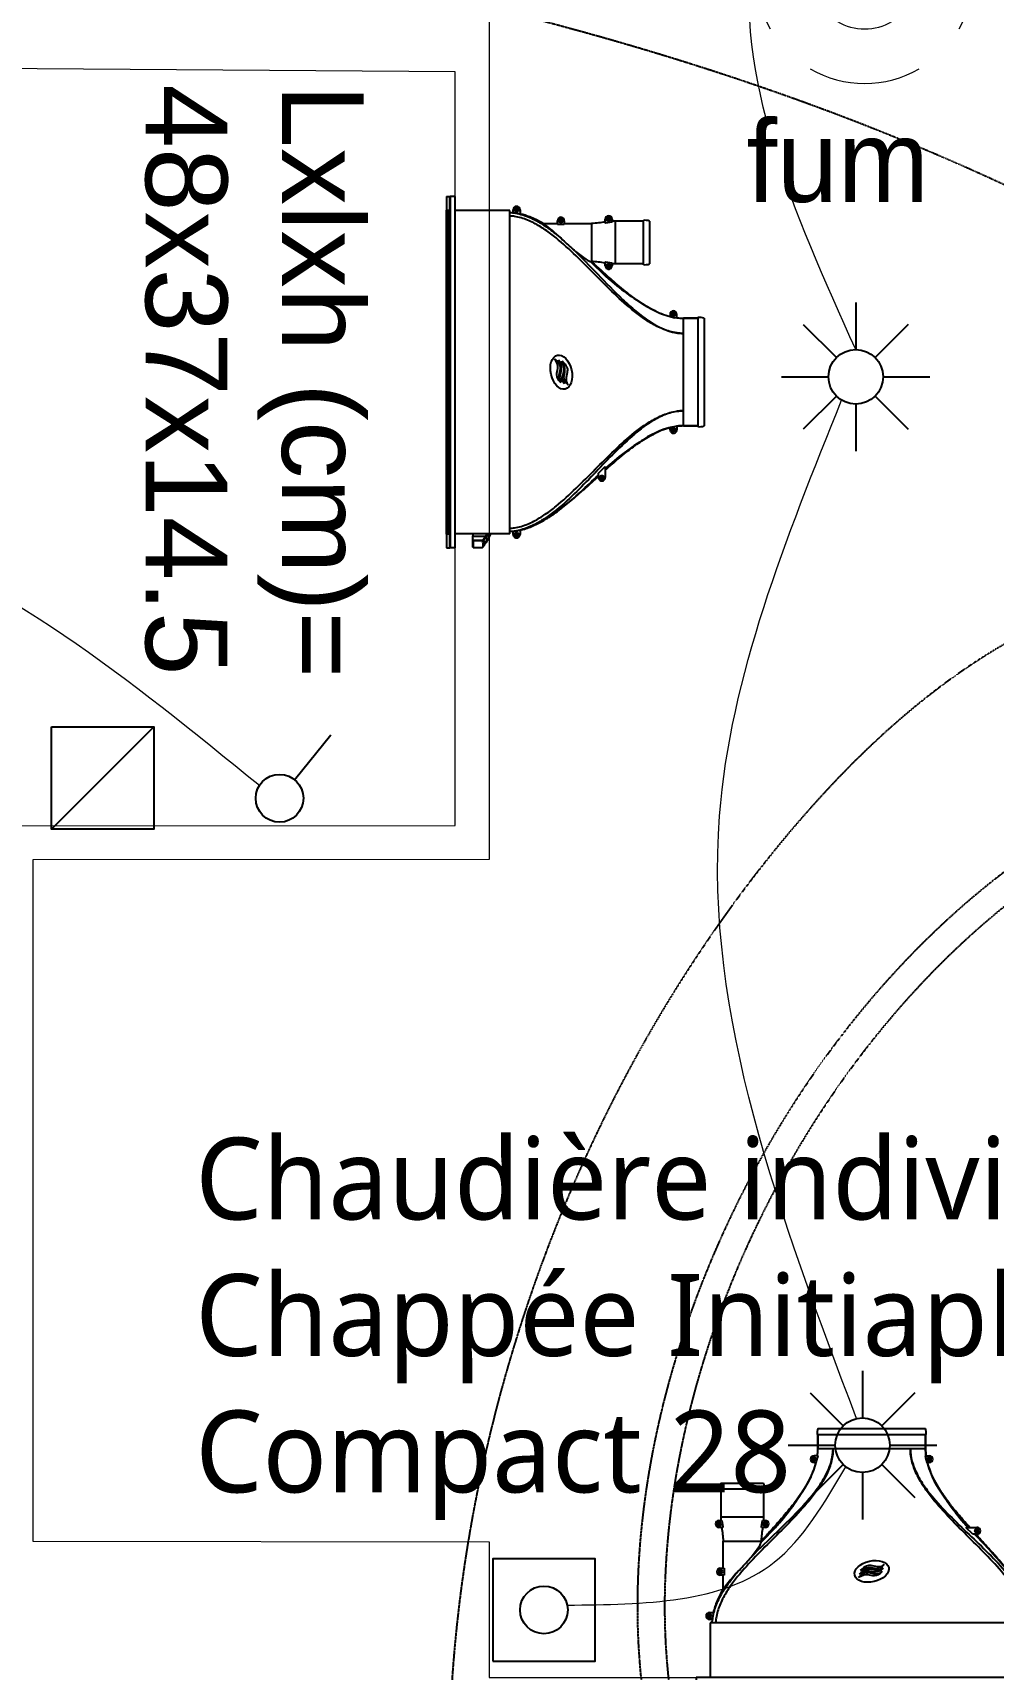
# Model space of a CAD drawing. Header units: millimetres. Extents: x 454430 to 532383, y -370512 to -310890.
# Drawn here: x 464586 to 465995, y -355325 to -352926 of the extents above; entities that cross this region are included whole.
import ezdxf
from ezdxf import colors
from ezdxf.entities.mleader import LeaderData, LeaderLine
from ezdxf.math import Vec2, Vec3

# ---------------------------------------------------------------- set-up
doc = ezdxf.new("R2010")
doc.units = ezdxf.units.MM
doc.set_wipeout_variables(frame=1)
doc.linetypes.add('prlm_ef', pattern=[0.165, 0.1, -0.065])
for name, color, linetype in [('_GAZELEC-EAU CHAUDE', 1, 'Continuous'), ('gaz-modifications', 30, 'Continuous'), ('prlm-CHAUFF', 30, 'Continuous'), ('prlm-EAU-EF', 161, 'Continuous'), ('prlm-ELEC-CFO', 201, 'Continuous'), ('prlm-ELEC-SSI', 230, 'Continuous')]:
    doc.layers.add(name, color=color, linetype=linetype)
doc.layers.add('prlm-xpoly', color=7, linetype='Continuous', plot=False)
doc.styles.add('prlm-chauff', font='trebucbi.ttf', dxfattribs={"height": 18})
doc.styles.add('prlm-elec-ssi', font='comic.ttf', dxfattribs={"height": 12})
doc.styles.add('prlm-xpoly', font='isocp.shx', dxfattribs={"height": 15})
doc.styles.get("Standard").update_dxf_attribs({"font": 'arial.ttf'})

# ---------------------------------------------------------------- blocks, each defined once
blk = doc.blocks.new('xi.BP')
at = {"layer": 'prlm-ELEC-CFO', "color": 0, "flags": 128}
blk.add_lwpolyline([(-7.5, -7.5), (7.5, -7.5), (7.5, 7.5), (-7.5, 7.5)], close=True, dxfattribs=at)
at = {"layer": 'prlm-ELEC-CFO', "color": 0}
blk.add_circle((0, 0), 3.5, dxfattribs=at)
blk = doc.blocks.new('xi.SPOT')
at = {"color": 0, "lineweight": 5}
blk.add_wipeout([(-4, 0), (-2.83, -2.83), (0, -4), (2.83, -2.83), (4, 0), (2.83, 2.83), (0, 4), (-2.83, 2.83)], dxfattribs=at).dxf.layer = 'prlm-ELEC-CFO'
at = {"layer": 'prlm-ELEC-CFO', "color": 0, "linetype": 'ByBlock', "lineweight": -2, "flags": 128}
for points in [[(0, 10.88), (0, 4)], [(-7.69, 7.69), (-2.83, 2.83)], [(7.69, 7.69), (2.83, 2.83)], [(-10.88, 0), (-4, 0)], [(4, 0), (10.88, 0)], [(-2.83, -2.83), (-7.69, -7.69)], [(0, -4), (0, -10.88)], [(2.83, -2.83), (7.69, -7.69)]]:
    blk.add_lwpolyline(points, dxfattribs=at)
at = {"layer": 'prlm-ELEC-CFO', "color": 0, "linetype": 'ByBlock', "lineweight": -2}
blk.add_circle((0, 0), 4, dxfattribs=at)
blk = doc.blocks.new('xi.SA')
at = {"layer": 'prlm-ELEC-CFO', "color": 0}
blk.add_lwpolyline([(0.2, -1.28), (5.5, 5.28)], dxfattribs=at)
blk.add_circle((-2, -4), 3.5, dxfattribs=at)
blk = doc.blocks.new('xi.fum')
at = {"color": 0}
blk.add_wipeout([(-10.61, -10.61), (-15, 0), (-10.61, 10.61), (0, 15), (10.61, 10.61), (15, 0), (10.61, -10.61), (0, -15)], dxfattribs=at).dxf.layer = 'prlm-ELEC-SSI'
at = {"layer": 'prlm-ELEC-SSI', "color": 0}
for points in [[(-2.12, 2.12), (2.12, -2.12)], [(2.12, 2.12), (-2.12, -2.12)]]:
    blk.add_lwpolyline(points, dxfattribs=at)
blk.add_circle((0, 0), 3, dxfattribs=at)
at = {"layer": 'prlm-ELEC-SSI', "color": 0, "lineweight": 13}
for radius, start, end in [(16, 60, 120), (16, 150, 210), (8, 60, 120), (16, 330, 30), (8, 150, 210), (8, 330, 30), (8, 240, 300), (16, 240, 300)]:
    blk.add_arc((0, 0), radius, start, end, dxfattribs=at)
blk = doc.blocks.new('xi.twintop')
at = {"layer": 'prlm-CHAUFF', "ltscale": 50}
for p, q in [((-7.9, 36.5), (7.9, 36.5)), ((-8, 35.6), (8, 35.6)), ((-7.9, 35.6), (-7.9, 33.5)), ((-7.9, 33.5), (-7.9, 35.6)), ((7.9, 35.6), (7.9, 33.5)), ((7.9, 33.5), (7.9, 35.6)), ((-8.61, 31.95), (-8.61, 32.05)), ((-8.61, 32.05), (-8.51, 32.05)), ((-8.51, 31.95), (-8.61, 31.95)), ((-8.51, 32.16), (-8.41, 32.16)), ((-8.51, 32.05), (-8.51, 32.16)), ((-8.51, 31.84), (-8.51, 31.95)), ((-8.41, 31.84), (-8.51, 31.84)), ((-7.9, 32.5), (-8.46, 32.5)), ((-8.46, 31.5), (-8.16, 31.5)), ((-8.41, 32.16), (-8.41, 32.05)), ((-8.41, 32.05), (-8.3, 32.05)), ((-8.3, 31.95), (-8.41, 31.95)), ((-8.41, 31.95), (-8.41, 31.84)), ((-8.3, 32.05), (-8.3, 31.95)), ((-8.16, 31.5), (-7.95, 32.18)), ((-7.9, 32.5), (-7.95, 32.18)), ((-5.67, 33.5), (-7.9, 33.5)), ((5.67, 33.5), (-5.67, 33.5)), ((7.9, 33.5), (5.67, 33.5)), ((7.95, 32.18), (7.9, 32.5)), ((7.9, 32.5), (8.46, 32.5)), ((8.16, 31.5), (7.95, 32.18)), ((8.46, 31.5), (8.16, 31.5)), ((8.3, 31.95), (8.3, 32.05)), ((8.3, 32.05), (8.41, 32.05)), ((8.41, 31.95), (8.3, 31.95)), ((8.41, 32.16), (8.51, 32.16)), ((8.41, 32.05), (8.41, 32.16)), ((8.41, 31.84), (8.41, 31.95)), ((8.51, 31.84), (8.41, 31.84)), ((8.51, 32.16), (8.51, 32.05)), ((8.51, 32.05), (8.61, 32.05)), ((8.61, 31.95), (8.51, 31.95)), ((8.51, 31.95), (8.51, 31.84)), ((8.61, 32.05), (8.61, 31.95)), ((9.12, 29.02), (9.09, 29.02)), ((-15.75, 27.6), (-22.25, 27.6)), ((-22.15, 28.5), (-15.85, 28.5)), ((-22.15, 27.6), (-22.15, 23.5)), ((-22.15, 27.6), (-22.15, 23.5)), ((-15.85, 27.6), (-15.85, 23.5)), ((-15.85, 27.6), (-15.85, 23.5)), ((-9.41, 28.48), (-9.41, 28.48)), ((9.41, 28.48), (9.38, 28.48)), ((-22.56, 22.55), (-22.45, 22.55)), ((-22.56, 22.45), (-22.56, 22.55)), ((-22.45, 22.45), (-22.56, 22.45)), ((-22.45, 22.66), (-22.35, 22.66)), ((-22.45, 22.55), (-22.45, 22.66)), ((-22.45, 22.34), (-22.45, 22.45)), ((-22.35, 22.34), (-22.45, 22.34)), ((-22.4, 23), (-21.97, 23)), ((-21.85, 22), (-22.4, 22)), ((-22.35, 22.66), (-22.35, 22.55)), ((-22.35, 22.55), (-22.24, 22.55)), ((-22.24, 22.45), (-22.35, 22.45)), ((-22.35, 22.45), (-22.35, 22.34)), ((-22.24, 22.55), (-22.24, 22.45)), ((-15.85, 23.5), (-22.15, 23.5)), ((-21.97, 23), (-21.85, 22.06)), ((-21.85, 22.06), (-21.85, 22)), ((-16.2, 19.84), (-14.13, 22)), ((-14.13, 22), (-16.2, 19.84)), ((-16.15, 22.06), (-16.03, 23)), ((-16.15, 22), (-16.15, 22.06)), ((-15.6, 22), (-16.15, 22)), ((-16.03, 23), (-15.6, 23)), ((-15.76, 22.45), (-15.76, 22.55)), ((-15.76, 22.55), (-15.65, 22.55)), ((-15.65, 22.45), (-15.76, 22.45)), ((-15.65, 22.66), (-15.55, 22.66)), ((-15.65, 22.55), (-15.65, 22.66)), ((-15.65, 22.34), (-15.65, 22.45)), ((-15.55, 22.34), (-15.65, 22.34)), ((-15.55, 22.66), (-15.55, 22.55)), ((-15.55, 22.55), (-15.44, 22.55)), ((-15.55, 22.45), (-15.55, 22.34)), ((-15.44, 22.45), (-15.55, 22.45)), ((-15.44, 22.55), (-15.44, 22.45)), ((14.83, 21), (13.83, 22)), ((13.83, 22), (15.44, 22)), ((15.39, 21.66), (15.49, 21.66)), ((15.39, 21.55), (15.39, 21.66)), ((15.49, 21.66), (15.49, 21.55)), ((-21.8, 20), (-16.2, 20)), ((-21.8, 16), (-21.8, 20)), ((-21.8, 16), (-21.8, 20)), ((-16.2, 19.84), (-16.2, 20)), ((-16.2, 19.84), (-16.2, 20)), ((15.44, 21), (14.83, 21)), ((15.28, 21.45), (15.28, 21.55)), ((15.28, 21.55), (15.39, 21.55)), ((15.39, 21.45), (15.28, 21.45)), ((15.39, 21.34), (15.39, 21.45)), ((15.49, 21.34), (15.39, 21.34)), ((15.49, 21.55), (15.6, 21.55)), ((15.49, 21.45), (15.49, 21.34)), ((15.6, 21.45), (15.49, 21.45)), ((15.6, 21.55), (15.6, 21.45)), ((-22.36, 15.45), (-22.36, 15.55)), ((-22.36, 15.55), (-22.25, 15.55)), ((-22.25, 15.45), (-22.36, 15.45)), ((-22.25, 15.66), (-22.15, 15.66)), ((-22.25, 15.55), (-22.25, 15.66)), ((-22.25, 15.34), (-22.25, 15.45)), ((-22.15, 15.34), (-22.25, 15.34)), ((-22.2, 16), (-21.65, 16)), ((-21.65, 15), (-22.2, 15)), ((-22.15, 15.66), (-22.15, 15.55)), ((-22.15, 15.55), (-22.04, 15.55)), ((-22.15, 15.45), (-22.15, 15.34)), ((-22.04, 15.45), (-22.15, 15.45)), ((-22.04, 15.55), (-22.04, 15.45)), ((-21.8, 12.88), (-21.8, 15)), ((-21.8, 12.88), (-21.8, 15)), ((-21.65, 16), (-21.65, 15)), ((-23.96, 8.95), (-23.96, 9.05)), ((-23.96, 9.05), (-23.85, 9.05)), ((-23.85, 8.95), (-23.96, 8.95)), ((-23.85, 9.16), (-23.75, 9.16)), ((-23.85, 9.05), (-23.85, 9.16)), ((-23.85, 8.84), (-23.85, 8.95)), ((-23.75, 8.84), (-23.85, 8.84)), ((-23.8, 9.5), (-23.19, 9.5)), ((-23.36, 8.5), (-23.8, 8.5)), ((-23.75, 9.16), (-23.75, 9.05)), ((-23.75, 9.05), (-23.64, 9.05)), ((-23.75, 8.95), (-23.75, 8.84)), ((-23.64, 8.95), (-23.75, 8.95)), ((23.7, 8), (-23.7, 8)), ((-23.7, 8), (-23.7, 0)), ((-23.64, 9.05), (-23.64, 8.95)), ((-23.36, 8.42), (-23.36, 8.5)), ((23.19, 9.5), (23.8, 9.5)), ((23.36, 8.42), (23.36, 8.5)), ((23.8, 8.5), (23.36, 8.5)), ((23.64, 8.95), (23.64, 9.05)), ((23.64, 9.05), (23.75, 9.05)), ((23.75, 8.95), (23.64, 8.95)), ((23.7, 8), (23.7, 0)), ((23.75, 9.16), (23.85, 9.16)), ((23.75, 9.05), (23.75, 9.16)), ((23.75, 8.84), (23.75, 8.95)), ((23.85, 8.84), (23.75, 8.84)), ((23.85, 9.16), (23.85, 9.05)), ((23.85, 9.05), (23.96, 9.05)), ((23.85, 8.95), (23.85, 8.84)), ((23.96, 8.95), (23.85, 8.95)), ((23.96, 9.05), (23.96, 8.95)), ((24.18, 4.47), (23.7, 4.81)), ((24.35, 4.85), (24.33, 4.89)), ((24.35, 4.36), (24.35, 4.85)), ((24.35, 4.85), (24.36, 4.85)), ((24.41, 4.79), (24.43, 4.83)), ((24.43, 4.83), (25.04, 4.47)), ((24.06, 4.42), (23.7, 4.66)), ((23.7, 2.6), (24.06, 2.6)), ((23.7, 2.57), (23.73, 2.6)), ((23.79, 2.6), (23.88, 2.51)), ((23.88, 2.51), (23.97, 2.6)), ((24.04, 2.6), (24.13, 2.51)), ((24.06, 2.6), (24.06, 4.42)), ((24.64, 4.04), (24.06, 4.42)), ((24.64, 2.6), (24.06, 2.6)), ((24.13, 2.51), (24.22, 2.6)), ((24.2, 4.46), (24.18, 4.47)), ((24.18, 2.56), (24.24, 2.51)), ((24.54, 4.24), (24.2, 4.46)), ((24.24, 2.51), (24.3, 2.58)), ((24.28, 2.6), (24.37, 2.51)), ((24.37, 2.51), (24.46, 2.6)), ((24.41, 4.79), (24.41, 4.32)), ((25.01, 4.43), (24.41, 4.79)), ((24.42, 2.57), (24.48, 2.51)), ((24.48, 2.51), (24.56, 2.58)), ((24.54, 2.6), (24.63, 2.51)), ((24.63, 2.51), (24.72, 2.6)), ((24.64, 4.04), (24.72, 4.01)), ((24.64, 2.6), (24.64, 4.04)), ((24.72, 2.65), (24.64, 2.6)), ((24.64, 2.6), (24.64, 2.6)), ((25.66, 2.6), (24.64, 2.6)), ((24.7, 2.58), (24.77, 2.51)), ((24.72, 4.01), (24.72, 2.65)), ((24.72, 2.65), (25.71, 2.65)), ((24.73, 2.6), (24.82, 2.51)), ((24.77, 2.51), (24.79, 2.53)), ((24.82, 2.51), (24.91, 2.6)), ((24.9, 2.59), (24.98, 2.51)), ((24.98, 2.51), (25.07, 2.6)), ((25.04, 4.47), (25.01, 4.43)), ((25.01, 4.25), (25.01, 4.43)), ((25.02, 4.42), (25.01, 4.43)), ((25.06, 4.46), (25.02, 4.42)), ((25.02, 4.42), (25.02, 4.25)), ((25.28, 4.25), (25.02, 4.42)), ((25.02, 2.54), (25.05, 2.51)), ((25.04, 4.47), (25.06, 4.46)), ((25.05, 2.51), (25.09, 2.55)), ((25.06, 4.46), (25.39, 4.24)), ((25.06, 2.58), (25.13, 2.51)), ((25.13, 2.51), (25.22, 2.6)), ((25.19, 2.57), (25.25, 2.51)), ((25.25, 2.51), (25.34, 2.6)), ((25.27, 2.53), (25.29, 2.51)), ((25.29, 2.51), (25.32, 2.54)), ((25.31, 2.56), (25.36, 2.51)), ((25.36, 2.51), (25.45, 2.6)), ((25.4, 2.55), (25.44, 2.51)), ((25.44, 2.51), (25.53, 2.6)), ((25.48, 2.54), (25.51, 2.51)), ((25.51, 2.51), (25.6, 2.6)), ((25.53, 2.53), (25.55, 2.51)), ((25.55, 2.51), (25.64, 2.6)), ((25.71, 2.65), (25.66, 2.6)), ((25.66, 2.6), (25.66, 2.6)), ((25.71, 2.65), (25.71, 4.01)), ((-25.75, 0), (-25.75, -0.73)), ((25.75, 0), (-25.75, 0)), ((25.75, 0), (25.75, -0.73)), ((-25.75, -0.81), (-25.75, -0.73)), ((-25.75, -0.73), (25.75, -0.73)), ((-25.75, -1.3), (-25.75, -0.81)), ((25.75, -0.81), (-25.75, -0.81)), ((-25.75, -1.3), (25.75, -1.3)), ((23.75, -0.99), (-23.75, -0.99)), ((-23.75, -1.06), (-23.75, -0.99)), ((-23.55, -0.99), (-23.75, -1.06)), ((-23.75, -1.06), (23.75, -1.06)), ((23.75, -1.11), (-23.75, -1.11)), ((-23.75, -1.16), (-23.75, -1.11)), ((-23.59, -1.11), (-23.75, -1.16)), ((-23.75, -1.16), (23.75, -1.16)), ((23.75, -1.2), (-23.75, -1.2)), ((-23.75, -1.23), (-23.75, -1.2)), ((-23.64, -1.2), (-23.75, -1.23)), ((-23.75, -1.23), (23.75, -1.23)), ((23.75, -1.26), (-23.75, -1.26)), ((-23.75, -1.28), (-23.75, -1.26)), ((-23.68, -1.26), (-23.75, -1.28)), ((-23.75, -1.28), (23.75, -1.28)), ((23.75, -1.29), (-23.75, -1.29)), ((-23.75, -1.3), (-23.75, -1.29)), ((-23.73, -1.29), (-23.75, -1.3)), ((-23.75, -1.3), (23.75, -1.3)), ((23.75, -1.06), (23.55, -0.99)), ((23.75, -1.16), (23.59, -1.11)), ((23.75, -1.23), (23.64, -1.2)), ((23.75, -1.28), (23.68, -1.26)), ((23.75, -1.3), (23.73, -1.29)), ((23.75, -0.99), (23.75, -1.06)), ((23.75, -1.11), (23.75, -1.16)), ((23.75, -1.2), (23.75, -1.23)), ((23.75, -1.26), (23.75, -1.28)), ((23.75, -1.29), (23.75, -1.3)), ((25.75, -0.73), (25.75, -0.81)), ((25.75, -1.3), (25.75, -0.81))]:
    blk.add_line(p, q, dxfattribs=at)
for centre, radius in [((-8.46, 32), 0.3), ((-8.46, 32), 0.25), ((8.46, 32), 0.3), ((8.46, 32), 0.25), ((-22.4, 22.5), 0.3), ((-22.4, 22.5), 0.25), ((-15.6, 22.5), 0.3), ((-15.6, 22.5), 0.25), ((15.44, 21.5), 0.3), ((15.44, 21.5), 0.25), ((-22.2, 15.5), 0.3), ((-22.2, 15.5), 0.25), ((-23.8, 9), 0.3), ((-23.8, 9), 0.25), ((23.8, 9), 0.3), ((23.8, 9), 0.25)]:
    blk.add_circle(centre, radius, dxfattribs=at)
for centre, radius, start, end in [((-6.01, 35.83), 2, 160.5755, 186.7441), ((-6.01, 35.83), 2, 160.5755, 186.7441), ((6.01, 35.83), 2, 353.2559, 19.4245), ((6.01, 35.83), 2, 353.2559, 19.4245), ((-19.51, 34.47), 11.74, 332.3321, 345.441), ((-19.16, 34.32), 11.35, 332.1374, 345.6929), ((-8.46, 32), 0.5, 90, 270), ((-15.67, 33.51), 7.77, 352.5456, 359.9423), ((-15.72, 33.51), 7.82, 352.5763, 359.9264), ((-15.07, 33.49), 7.17, 352.0923, 353.5448), ((-15.07, 33.49), 7.17, 353.9053, 0.1157), ((15.11, 33.49), 7.25, 179.9215, 187.8382), ((15.67, 33.51), 7.77, 180.0577, 187.4544), ((15.72, 33.51), 7.82, 180.0736, 187.4237), ((21.1, 34.98), 13.43, 192.9954, 216.0824), ((19.16, 34.32), 11.35, 194.4106, 207.8626), ((8.46, 32), 0.5, 270, 90), ((-26.92, 38.17), 20.01, 331.0483, 332.7983), ((-26.92, 38.17), 20.01, 331.0482, 332.7982), ((26.92, 38.17), 20.01, 207.2018, 208.9518), ((-20.26, 27.83), 2, 160.5755, 186.7441), ((-20.26, 27.83), 2, 160.5755, 186.7441), ((-17.74, 27.83), 2, 353.2559, 19.4245), ((-17.74, 27.83), 2, 353.2559, 19.4245), ((-43.13, 48.06), 39, 319.3887, 329.86), ((-43.13, 48.06), 39, 319.3887, 329.8601), ((43.13, 48.06), 39, 210.1399, 220.6113), ((43.13, 48.06), 39, 212.5506, 220.6113), ((-22.4, 22.5), 0.5, 90, 270), ((-15.6, 22.5), 0.5, 270, 90), ((-22.51, 30.1), 11.66, 315.9701, 320.4245), ((-22.76, 30.33), 11.99, 316.0326, 320.3619), ((22.51, 30.1), 11.66, 219.5755, 224.0299), ((22.76, 30.33), 11.99, 219.6381, 223.9674), ((15.44, 21.5), 0.5, 270, 90), ((-44.74, 40.05), 35.1, 315.7111, 319.5265), ((-22.2, 15.5), 0.5, 90, 270), ((-2.48, -0.77), 23.65, 136.4099, 144.7501), ((-11.41, 6.64), 12.12, 163.7263, 166.3852), ((-23.8, 9), 0.5, 90, 270), ((23.8, 9), 0.5, 270, 90), ((17.64, -7.23), 13.85, 61.9182, 64.0515), ((17.76, -6.88), 13.43, 62.115, 63.7632), ((18.29, -6.04), 12.5, 61.3177, 61.5903), ((24.75, 5.45), 0.703, 233.033, 242.9325), ((24.72, 5.11), 0.448, 214.6713, 225.4982), ((25.88, 4.92), 0.836, 234.1326, 239.2425), ((18.29, -6.04), 12.5, 53.7494, 55.0637)]:
    blk.add_arc(centre, radius, start, end, dxfattribs=at)
blk.add_ellipse((0, 15.55), major_axis=(2.49, 0.57), ratio=0.600775, dxfattribs=at)
for points, knots in [([(-5.67, 33.5), (-5.67, 33.33), (-5.68, 33.16), (-5.7, 32.82), (-5.72, 32.65), (-5.8, 32.15), (-5.87, 31.82), (-6.05, 31.16), (-6.16, 30.84), (-6.41, 30.21), (-6.55, 29.9), (-7, 29), (-7.34, 28.43), (-8.08, 27.34), (-8.47, 26.81), (-9.69, 25.27), (-10.57, 24.3), (-12.38, 22.39), (-13.32, 21.46), (-15.19, 19.6), (-16.12, 18.67), (-17.95, 16.77), (-18.84, 15.8), (-20.08, 14.27), (-20.47, 13.75), (-21.03, 12.94), (-21.21, 12.66), (-21.55, 12.09), (-21.72, 11.8), (-22.17, 10.91), (-22.43, 10.31), (-22.7, 9.36), (-22.77, 9.03), (-22.86, 8.47), (-22.88, 8.24), (-22.89, 8)], [0, 0, 0, 0, 0.015625, 0.015625, 0.03125, 0.03125, 0.0625, 0.0625, 0.09375, 0.09375, 0.125, 0.125, 0.1875, 0.1875, 0.25, 0.25, 0.375, 0.375, 0.5, 0.5, 0.625, 0.625, 0.75, 0.75, 0.8125, 0.8125, 0.84375, 0.84375, 0.875, 0.875, 0.9375, 0.9375, 0.96875, 0.96875, 0.9907189, 0.9907189, 0.9907189, 0.9907189]), ([(-18.04, 17.26), (-16.85, 18.51), (-15.59, 19.7), (-13.1, 22.1), (-11.85, 23.3), (-10.07, 25.17), (-9.49, 25.81), (-8.39, 27.13), (-7.87, 27.82), (-7.16, 28.91), (-6.93, 29.29), (-6.52, 30.07), (-6.33, 30.48), (-6.02, 31.31), (-5.89, 31.74), (-5.76, 32.39), (-5.73, 32.61), (-5.69, 32.95), (-5.69, 33.06), (-5.67, 33.28), (-5.67, 33.39), (-5.67, 33.5)], [0, 0, 0, 0, 0.25, 0.25, 0.5, 0.5, 0.625, 0.625, 0.75, 0.75, 0.8125, 0.8125, 0.875, 0.875, 0.9375, 0.9375, 0.96875, 0.96875, 0.984375, 0.984375, 1, 1, 1, 1]), ([(5.67, 33.5), (5.67, 33.33), (5.68, 33.16), (5.71, 32.81), (5.73, 32.64), (5.81, 32.14), (5.88, 31.8), (6.08, 31.14), (6.2, 30.82), (6.47, 30.19), (6.62, 29.88), (7.1, 28.98), (7.46, 28.42), (8.23, 27.34), (8.65, 26.82), (9.93, 25.3), (10.84, 24.34), (12.72, 22.46), (13.69, 21.54), (15.61, 19.69), (16.57, 18.77), (18.43, 16.87), (19.34, 15.9), (20.59, 14.36), (20.99, 13.83), (21.55, 13), (21.73, 12.72), (22.07, 12.15), (22.24, 11.85), (22.69, 10.95), (22.94, 10.33), (23.21, 9.37), (23.28, 9.05), (23.36, 8.48), (23.38, 8.24), (23.39, 8)], [0, 0, 0, 0, 0.015625, 0.015625, 0.03125, 0.03125, 0.0625, 0.0625, 0.09375, 0.09375, 0.125, 0.125, 0.1875, 0.1875, 0.25, 0.25, 0.375, 0.375, 0.5, 0.5, 0.625, 0.625, 0.75, 0.75, 0.8125, 0.8125, 0.84375, 0.84375, 0.875, 0.875, 0.9375, 0.9375, 0.96875, 0.96875, 0.9908046, 0.9908046, 0.9908046, 0.9908046]), ([(22.89, 8), (22.88, 8.24), (22.86, 8.47), (22.77, 9.03), (22.7, 9.36), (22.43, 10.31), (22.17, 10.91), (21.72, 11.8), (21.55, 12.09), (21.21, 12.66), (21.03, 12.94), (20.47, 13.75), (20.08, 14.27), (18.84, 15.8), (17.95, 16.77), (16.12, 18.67), (15.18, 19.6), (13.32, 21.46), (12.38, 22.39), (10.57, 24.3), (9.69, 25.27), (8.47, 26.81), (8.08, 27.34), (7.34, 28.43), (7, 29), (6.55, 29.9), (6.41, 30.21), (6.16, 30.84), (6.05, 31.16), (5.87, 31.82), (5.79, 32.15), (5.72, 32.65), (5.7, 32.82), (5.68, 33.16), (5.67, 33.33), (5.67, 33.5)], [0.0092808, 0.0092808, 0.0092808, 0.0092808, 0.03125, 0.03125, 0.0625, 0.0625, 0.125, 0.125, 0.15625, 0.15625, 0.1875, 0.1875, 0.25, 0.25, 0.375, 0.375, 0.5, 0.5, 0.625, 0.625, 0.75, 0.75, 0.8125, 0.8125, 0.875, 0.875, 0.90625, 0.90625, 0.9375, 0.9375, 0.96875, 0.96875, 0.984375, 0.984375, 1, 1, 1, 1]), ([(-8.9, 29.46), (-9.06, 29.12), (-9.43, 28.41), (-10.08, 27.35), (-10.83, 26.27), (-11.65, 25.18), (-12.54, 24.1), (-13.65, 22.81), (-14.86, 21.46), (-15.81, 20.43), (-16.2, 20)], [0.1568082, 0.1568082, 0.1568082, 0.1568082, 0.2305418, 0.3149874, 0.4025619, 0.4929385, 0.5856877, 0.6803551, 0.8317746, 0.9509578, 0.9509578, 0.9509578, 0.9509578]), ([(14.38, 22), (14.06, 22.36), (13.37, 23.14), (12.33, 24.35), (11.38, 25.54), (10.58, 26.62), (9.93, 27.59), (9.37, 28.52), (9.05, 29.15), (8.91, 29.44)], [0.5730592, 0.5730592, 0.5730592, 0.5730592, 0.626259, 0.6884084, 0.7489718, 0.7930827, 0.8358988, 0.8773199, 0.9123747, 0.9123747, 0.9123747, 0.9123747]), ([(-18.04, 17.26), (-17.81, 17.52), (-17.58, 17.79), (-17.17, 18.3), (-16.98, 18.55), (-16.64, 19.03), (-16.49, 19.25), (-16.32, 19.53), (-16.28, 19.62), (-16.22, 19.76), (-16.2, 19.81), (-16.2, 19.84)], [0, 0, 0, 0, 0.25, 0.25, 0.5, 0.5, 0.75, 0.75, 0.875, 0.875, 1, 1, 1, 1]), ([(23.19, 9.5), (23.12, 9.79), (23.04, 10.07), (22.86, 10.64), (22.75, 10.92), (22.41, 11.74), (22.14, 12.27), (21.56, 13.3), (21.24, 13.8), (20.57, 14.77), (20.21, 15.25), (19.11, 16.65), (18.33, 17.54), (16.73, 19.29), (15.91, 20.15), (15.09, 21)], [0, 0, 0, 0, 0.0625, 0.0625, 0.125, 0.125, 0.25, 0.25, 0.375, 0.375, 0.5, 0.5, 0.75, 0.75, 1, 1, 1, 1]), ([(21.4, 13.55), (21.3, 13.71), (20.98, 14.2), (20.41, 15.02), (19.67, 15.99), (18.88, 16.96), (17.95, 18.04), (16.9, 19.22), (15.98, 20.24), (15.44, 20.84), (15.29, 21)], [0.1694223, 0.1694223, 0.1694223, 0.1694223, 0.1906001, 0.2339285, 0.2787061, 0.3247019, 0.3716424, 0.4351709, 0.4991397, 0.523565, 0.523565, 0.523565, 0.523565]), ([(-23.39, 8), (-23.38, 8.28), (-23.35, 8.55), (-23.25, 9.19), (-23.16, 9.55), (-22.84, 10.61), (-22.54, 11.29), (-21.83, 12.6), (-21.42, 13.22), (-20.56, 14.41), (-20.09, 14.98), (-19.62, 15.54)], [0.0331631, 0.0331631, 0.0331631, 0.0331631, 0.125, 0.125, 0.25, 0.25, 0.5, 0.5, 0.75, 0.75, 1, 1, 1, 1]), ([(-1.94, 14.63), (-1.21, 15.35), (-0.84, 15.44), (-0.45, 15.4), (0.16, 15.33), (0.81, 14.93), (1.54, 15.51)], [0, 0, 0, 0, 0.389075, 0.389075, 0.389075, 1, 1, 1, 1]), ([(-1.63, 15.67), (-0.9, 16.39), (-0.53, 16.49), (-0.14, 16.44), (0.47, 16.38), (1.12, 15.98), (1.85, 16.55)], [0, 0, 0, 0, 0.389075, 0.389075, 0.389075, 1, 1, 1, 1]), ([(-23.19, 9.5), (-23.12, 9.8), (-23.04, 10.09), (-22.9, 10.53), (-22.84, 10.67), (-22.74, 10.96), (-22.68, 11.1), (-22.5, 11.53), (-22.37, 11.8), (-22.1, 12.35), (-21.95, 12.61), (-21.8, 12.88)], [0, 0, 0, 0, 0.25, 0.25, 0.375, 0.375, 0.5, 0.5, 0.75, 0.75, 1, 1, 1, 1]), ([(-21.8, 12.88), (-21.96, 12.6), (-22.11, 12.32), (-22.4, 11.74), (-22.54, 11.45), (-22.78, 10.85), (-22.89, 10.55), (-23.01, 10.17), (-23.03, 10.1), (-23.05, 10.03)], [0, 0, 0, 0, 0.25, 0.25, 0.5, 0.5, 0.75, 0.75, 0.8062429, 0.8062429, 0.8062429, 0.8062429]), ([(24.24, 4.96), (24.23, 4.96), (24.23, 4.96), (24.22, 4.97), (24.2, 4.97), (24.19, 4.97), (24.18, 4.98), (24.16, 4.98), (24.15, 4.98), (24.13, 4.99), (24.11, 4.99), (24.09, 4.99), (24.08, 4.99), (24.05, 4.99), (24.02, 4.99), (23.98, 4.99), (23.93, 4.98), (23.89, 4.98), (23.84, 4.97), (23.78, 4.96), (23.74, 4.95), (23.71, 4.95), (23.7, 4.94)], [0.1059402, 0.1059402, 0.1059402, 0.1059402, 0.1359504, 0.1694868, 0.202886, 0.2361704, 0.2693627, 0.3024859, 0.3355633, 0.3686184, 0.401675, 0.434757, 0.4678887, 0.5010941, 0.5629781, 0.6246926, 0.6863942, 0.7482374, 0.8103737, 0.8729511, 0.9361135, 0.9654522, 0.9654522, 0.9654522, 0.9654522]), ([(23.7, 4.91), (23.71, 4.91), (23.72, 4.91), (23.74, 4.92), (23.78, 4.92), (23.81, 4.93), (23.83, 4.93), (23.86, 4.94), (23.89, 4.94), (23.92, 4.95), (23.94, 4.95), (23.97, 4.95), (23.99, 4.96), (24.02, 4.96), (24.04, 4.96), (24.06, 4.96), (24.08, 4.96), (24.11, 4.96), (24.14, 4.96), (24.18, 4.96), (24.21, 4.95), (24.24, 4.95), (24.26, 4.94), (24.28, 4.93), (24.3, 4.92), (24.32, 4.91), (24.33, 4.9), (24.33, 4.89)], [0.053874, 0.053874, 0.053874, 0.053874, 0.0607104, 0.0907643, 0.1206402, 0.1503557, 0.1799287, 0.2093776, 0.238721, 0.2679778, 0.2971672, 0.3263086, 0.3554219, 0.3845269, 0.4136437, 0.4427926, 0.4719939, 0.5012681, 0.5562327, 0.6110034, 0.6657154, 0.7205017, 0.7754929, 0.8308166, 0.8865967, 0.9429527, 1, 1, 1, 1]), ([(24.35, 4.85), (24.35, 4.86), (24.35, 4.86), (24.34, 4.87), (24.33, 4.88), (24.32, 4.88), (24.31, 4.89), (24.3, 4.89), (24.29, 4.9), (24.28, 4.9), (24.26, 4.91), (24.25, 4.91), (24.23, 4.91), (24.22, 4.92), (24.2, 4.92), (24.18, 4.92), (24.17, 4.92), (24.15, 4.92), (24.12, 4.92), (24.09, 4.92), (24.05, 4.92), (24, 4.92), (23.95, 4.91), (23.9, 4.9), (23.85, 4.89), (23.79, 4.88), (23.74, 4.87), (23.71, 4.86), (23.7, 4.86)], [0, 0, 0, 0, 0.0300773, 0.0600539, 0.0899314, 0.1197114, 0.1493956, 0.1789856, 0.2084831, 0.2378898, 0.2672073, 0.2964374, 0.3255817, 0.3546421, 0.3836203, 0.4125181, 0.4413372, 0.4700795, 0.4987468, 0.5532579, 0.6080368, 0.6630958, 0.7184471, 0.7741027, 0.8300742, 0.8863734, 0.9430116, 0.9677174, 0.9677174, 0.9677174, 0.9677174]), ([(24.65, 4.2), (24.65, 4.2), (24.64, 4.2), (24.64, 4.2), (24.63, 4.2), (24.63, 4.2), (24.62, 4.2), (24.61, 4.21), (24.6, 4.21), (24.59, 4.21), (24.58, 4.22), (24.55, 4.23), (24.54, 4.24), (24.54, 4.24)], [0, 0, 0, 0, 0.061789, 0.122374, 0.182441, 0.242697, 0.303842, 0.366548, 0.43144, 0.49908, 0.668346, 0.832646, 1, 1, 1, 1]), ([(25.45, 4.21), (25.44, 4.21), (25.44, 4.22), (25.43, 4.22), (25.41, 4.23), (25.4, 4.23), (25.39, 4.24), (25.37, 4.24), (25.36, 4.25), (25.34, 4.25), (25.32, 4.25), (25.3, 4.26), (25.29, 4.26), (25.27, 4.26), (25.24, 4.26), (25.22, 4.26), (25.2, 4.26), (25.17, 4.26), (25.13, 4.26), (25.08, 4.26), (25.03, 4.26), (24.97, 4.25), (24.91, 4.24), (24.85, 4.24), (24.79, 4.23), (24.72, 4.21), (24.67, 4.21), (24.65, 4.2)], [0.0304712, 0.0304712, 0.0304712, 0.0304712, 0.0599457, 0.0897682, 0.1195016, 0.1491541, 0.1787343, 0.2082505, 0.2377114, 0.2671256, 0.2965018, 0.3258487, 0.355175, 0.3844897, 0.4138015, 0.4431194, 0.4724522, 0.5018089, 0.5568669, 0.611863, 0.6668562, 0.7219052, 0.7770682, 0.8324028, 0.8879658, 0.9438132, 1, 1, 1, 1]), ([(25.71, 4.01), (25.69, 4.04), (25.65, 4.06), (25.55, 4.09), (25.48, 4.1), (25.35, 4.1), (25.31, 4.1), (25.21, 4.09), (25.16, 4.09), (24.98, 4.06), (24.86, 4.04), (24.72, 4.01)], [0, 0, 0, 0, 0.25, 0.25, 0.5, 0.5, 0.625, 0.625, 0.75, 0.75, 1, 1, 1, 1])]:
    blk.add_open_spline(points, degree=3, knots=knots, dxfattribs=at)
for points in [[(-22.15, 23.5), (-22.15, 23.33), (-22.14, 23.17), (-22.13, 23)], [(-22.15, 23.5), (-22.15, 23.33), (-22.14, 23.17), (-22.13, 23)], [(-22.01, 22), (-21.91, 21.33), (-21.8, 20.67), (-21.8, 20)], [(-22.01, 22), (-21.91, 21.33), (-21.8, 20.67), (-21.8, 20)], [(-15.99, 22), (-16.09, 21.33), (-16.2, 20.67), (-16.2, 20)], [(-15.99, 22), (-16.09, 21.33), (-16.2, 20.67), (-16.2, 20)], [(-15.85, 23.5), (-15.85, 23.33), (-15.86, 23.17), (-15.87, 23)], [(-15.85, 23.5), (-15.85, 23.33), (-15.86, 23.17), (-15.87, 23)], [(-0.55, 15.04), (-0.94, 15.09), (-1.32, 14.99), (-1.94, 14.63)], [(-1.78, 15.16), (-1.06, 15.88), (-0.68, 15.97), (-0.29, 15.93)], [(-0.39, 15.58), (-0.78, 15.62), (-1.16, 15.52), (-1.78, 15.16)], [(-0.23, 16.09), (-0.63, 16.13), (-1.01, 16.03), (-1.63, 15.67)], [(1.54, 15.51), (0.72, 14.57), (0.07, 14.98), (-0.55, 15.04)], [(1.7, 16.04), (0.88, 15.1), (0.23, 15.51), (-0.39, 15.58)], [(-0.29, 15.93), (0.32, 15.87), (0.96, 15.47), (1.7, 16.04)], [(1.85, 16.55), (1.03, 15.62), (0.38, 16.02), (-0.23, 16.09)], [(-23.19, 9.5), (-23.26, 9.17), (-23.32, 8.84), (-23.36, 8.5)], [(23.36, 8.5), (23.32, 8.84), (23.26, 9.17), (23.19, 9.5)]]:
    blk.add_open_spline(points, degree=3, dxfattribs=at)
at = {"layer": 'prlm-CHAUFF', "ltscale": 50, "insert": (-42.19, -13.41), "char_height": 12, "width": 139.7925, "attachment_point": 1}
blk.add_mtext('Lxlxh (cm)= 48x37x14.5', dxfattribs=at)
blk = doc.blocks.new('xi.th-ch')
at = {"layer": 'prlm-CHAUFF', "color": 0, "linetype": 'ByBlock', "lineweight": -2, "flags": 128}
blk.add_lwpolyline([(-7.5, 7.5), (7.5, 7.5), (7.5, -7.5), (-7.5, -7.5)], close=True, dxfattribs=at)
at = {"layer": 'prlm-CHAUFF', "color": 0}
blk.add_lwpolyline([(-7.5, -7.5), (7.5, 7.5)], dxfattribs=at)

msp = doc.modelspace()

# ---------------------------------------------------------------- linework, layer by layer
at = {"layer": 'prlm-ELEC-CFO', "lineweight": 13}
for points in [[(465793.2, -353390.3), (465642.9, -352797.9), (465793.2, -352447.7)], [(465794.3, -354957.6), (465593.5, -354073.8), (465772.5, -353464.5)], [(464918.5, -354029.5), (464332.5, -353657.2), (463098.5, -353901.8)], [(465370.1, -355231), (465673.4, -355168.3), (465778.6, -355028.1)]]:
    msp.add_spline(points, degree=3, dxfattribs=at)
at = {"layer": 'prlm-xpoly', "lineweight": 0}
for points in [[(465255.8, -354138.1), (464586.1, -354138.4), (464586.1, -355137.1), (465255.8, -355138.2), (465255.8, -355337.1), (466377.3, -355337.1), (466377.5, -353096.1), (467825.8, -353096.1), (467828.7, -351703.9), (465255.8, -351703)], [(460981.6, -355138.2), (462302.3, -355138.2), (462302.3, -355287.1), (464536.1, -355287.1), (464536.1, -354088.4), (465205.8, -354088.2), (465205.8, -352983.1), (460981.6, -352953.1)]]:
    msp.add_lwpolyline(points, close=True, dxfattribs=at)

# ---------------------------------------------------------------- block references
at = {"layer": 'prlm-CHAUFF', "ltscale": 50, "xscale": 10, "yscale": 10, "zscale": 10, "rotation": 269.9999999999995}
msp.add_blockref('xi.twintop', (465205.8, -353423.4), dxfattribs=at)
at = {"layer": 'prlm-CHAUFF', "xscale": 10, "yscale": 10, "zscale": 10}
msp.add_blockref('xi.th-ch', (464688.8, -354018.3), dxfattribs=at)
at = {"layer": 'prlm-ELEC-CFO', "xscale": 10, "yscale": 10, "zscale": 10}
for name, p in [('xi.SA', (464968.1, -354008.2)), ('xi.BP', (465335.8, -355238.1))]:
    msp.add_blockref(name, p, dxfattribs=at)

# ---------------------------------------------------------------- texts
at = {"layer": 'prlm-xpoly', "lineweight": 20, "insert": (466011.7, -352678.2), "char_height": 150, "attachment_point": 5, "rotation": 270, "line_spacing_factor": 0.8, "style": 'prlm-xpoly'}
msp.add_mtext('C013-T3\\PENTR\\P6.76', dxfattribs=at)

# ---------------------------------------------------------------- leaders
at = {"layer": 'gaz-modifications'}
ml = msp.add_multileader_mtext('Standard', dxfattribs=at)
ml.set_content('trappe de visite\\Pcondensats 3CEP\\P30x30 A.inf:1.70m', color=256)
ml.set_leader_properties()
ml.build(insert=Vec2(0, 0))
ml.multileader.update_dxf_attribs({"arrow_head_size": 60})
ctx = ml.context
ctx.base_point, ctx.char_height, ctx.arrow_head_size, ctx.plane_origin = Vec3(464877.7, -355992.3), 80, 60, Vec3(466210.9, -355305.3)
ctx.text_align_type = 2
notes = []
notes.append((ctx, [(0, (1, 1, 0), (465778.7, -355992.3), (-1, 0), 8, [(0, [(466475.4, -355186.3)], 0, [])])]))
ctx.mtext.insert, ctx.mtext.alignment, ctx.mtext.flow_direction = Vec3(465768.7, -355951.6), 3, 5
for ctx, leaders in notes:
    for number, flags, end, landing, length, lines in leaders:
        leader = LeaderData()
        leader.index, (leader.has_last_leader_line, leader.has_dogleg_vector, leader.attachment_direction) = number, flags
        leader.last_leader_point, leader.dogleg_vector, leader.dogleg_length = Vec3(end), Vec3(landing), length
        for number, points, colour, breaks in lines:
            line = LeaderLine()
            line.index, line.vertices, line.color, line.breaks = number, Vec3.list(points), colors.encode_raw_color(colour), breaks
            leader.lines.append(line)
        ctx.leaders.append(leader)

# ---------------------------------------------------------------- next in the draw order: block references
at = {"layer": 'prlm-ELEC-CFO', "xscale": 10, "yscale": 10, "zscale": 10}
for p in [(465793.2, -353430.3), (465803.1, -354996.6)]:
    msp.add_blockref('xi.SPOT', p, dxfattribs=at)
at = {"layer": 'prlm-ELEC-SSI', "xscale": 10, "yscale": 10, "zscale": 10}
msp.add_blockref('xi.fum', (465806.3, -352840.2), dxfattribs=at)

# ---------------------------------------------------------------- next in the draw order: texts
at = {"layer": 'prlm-ELEC-SSI', "lineweight": 20, "insert": (465766.9, -353053.9), "char_height": 120, "attachment_point": 2, "line_spacing_factor": 0.8, "style": 'prlm-elec-ssi', "bg_fill": 3, "box_fill_scale": 0.95, "bg_fill_color": 256, "bg_fill_transparency": 0}
msp.add_mtext('fum', dxfattribs=at)

# ---------------------------------------------------------------- next in the draw order: linework, layer by layer
at = {"layer": '_GAZELEC-EAU CHAUDE', "linetype": 'prlm_ef'}
msp.add_open_spline([(467160.2, -354737.2), (467154.7, -354702.7), (467149.3, -354668.4), (467137.1, -354600.5), (467130.4, -354566.9), (467118, -354515.1), (467113.2, -354496.6), (467104.2, -354466), (467100.4, -354453.8), (467093.4, -354432.8), (467090.3, -354424), (467083.9, -354406.4), (467080.5, -354397.7), (467070, -354371.5), (467062.4, -354354.2), (467040.1, -354307.3), (467024.2, -354278.3), (466989.3, -354222.9), (466970.3, -354196.7), (466933.1, -354152.6), (466915.4, -354134.1), (466878.3, -354100.4), (466858.8, -354085.2), (466833.2, -354068.3), (466827.8, -354064.9), (466817.9, -354059), (466813.4, -354056.4), (466804.4, -354051.4), (466799.8, -354049), (466786, -354042.1), (466776.6, -354037.8), (466744.8, -354024.6), (466721.8, -354017), (466674.2, -354005.3), (466649.7, -354001.1), (466599.4, -353995.9), (466573.7, -353994.8), (466521.7, -353995.8), (466495.3, -353997.9), (466442.2, -354004.9), (466415.5, -354009.8), (466365.9, -354021.6), (466342.9, -354028.1), (466302, -354041.6), (466283.9, -354048.1), (466241.4, -354065.2), (466217.1, -354076.3), (466169.4, -354100.4), (466146, -354113.6), (466076.4, -354156.4), (466031.6, -354189.1), (465946.4, -354261.4), (465906, -354301), (465830, -354385.9), (465794.4, -354431.2), (465728.9, -354526.1), (465698.9, -354575.7), (465645, -354678), (465621.1, -354730.7), (465580.1, -354837.7), (465562.9, -354892.1), (465535.8, -355001.2), (465525.9, -355055.9), (465513.8, -355164.3), (465511.6, -355218), (465515.5, -355323.1), (465521.6, -355374.4), (465540, -355462.8), (465550.7, -355500.5), (465570.4, -355553.6), (465577.2, -355570.1), (465591.3, -355600.9), (465598.5, -355615.3), (465610.6, -355637.4), (465615.1, -355645.3), (465624.4, -355660.9), (465629.2, -355668.6), (465644.1, -355691.5), (465654.7, -355706.4), (465690.5, -355753.3), (465717.9, -355783.9), (465777.3, -355841), (465809.2, -355867.6), (465876.4, -355916.4), (465911.6, -355938.5), (465964.8, -355967.5), (465982, -355976.2), (466013.7, -355991), (466028.1, -355997.3), (466058.4, -356009.7), (466074.2, -356015.7), (466106.1, -356026.9), (466122.2, -356032), (466170.8, -356046.3), (466203.5, -356054.3), (466269.9, -356067.4), (466303.5, -356072.6), (466389, -356082.8), (466441.4, -356086.3), (466547.5, -356089.4), (466601.2, -356089), (466709.3, -356086), (466763.7, -356083.4), (466873, -356077.4), (466927.8, -356074.1), (467001.3, -356070.4), (467020, -356069.5), (467049, -356068.2), (467059.2, -356067.8), (467079.7, -356067), (467089.9, -356066.7), (467120.6, -356065.7), (467140.9, -356065.1), (467202, -356063.7), (467242.5, -356063.2), (467363.8, -356062.5), (467444.1, -356063.3), (467587.7, -356065.5), (467651.1, -356066.9), (467714.5, -356068.3)], degree=3, knots=[0, 0, 0, 0, 105.565247, 105.565247, 211.130495, 211.130495, 269.723367, 269.723367, 309.073208, 309.073208, 337.43042, 337.43042, 365.787632, 365.787632, 422.502055, 422.502055, 521.948703, 521.948703, 621.39535, 621.39535, 702.37519, 702.37519, 783.355031, 783.355031, 804.634589, 804.634589, 821.938459, 821.938459, 839.242328, 839.242328, 873.850067, 873.850067, 953.747744, 953.747744, 1033.64542, 1033.64542, 1113.543097, 1113.543097, 1193.440774, 1193.440774, 1273.33845, 1273.33845, 1342.410152, 1342.410152, 1397.60093, 1397.60093, 1473.790599, 1473.790599, 1549.980269, 1549.980269, 1704.253677, 1704.253677, 1858.527084, 1858.527084, 2012.800492, 2012.800492, 2167.0739, 2167.0739, 2321.347308, 2321.347308, 2475.620716, 2475.620716, 2629.894124, 2629.894124, 2784.167532, 2784.167532, 2938.44094, 2938.44094, 3059.20057, 3059.20057, 3115.098194, 3115.098194, 3165.712324, 3165.712324, 3194.255344, 3194.255344, 3222.798364, 3222.798364, 3279.884404, 3279.884404, 3406.389456, 3406.389456, 3532.894509, 3532.894509, 3659.399561, 3659.399561, 3718.403461, 3718.403461, 3767.10239, 3767.10239, 3819.946836, 3819.946836, 3872.791281, 3872.791281, 3978.480172, 3978.480172, 4084.169063, 4084.169063, 4245.078333, 4245.078333, 4405.987602, 4405.987602, 4566.896872, 4566.896872, 4727.806141, 4727.806141, 4782.70469, 4782.70469, 4812.807611, 4812.807611, 4842.910531, 4842.910531, 4903.116372, 4903.116372, 5023.528054, 5023.528054, 5264.351418, 5264.351418, 5455.735927, 5455.735927, 5455.735927, 5455.735927], dxfattribs=at)
at = {"layer": 'prlm-EAU-EF', "linetype": 'prlm_ef'}
for points in [[(467254.7, -354726.9), (467191.3, -354407.4), (467109.5, -354114.8), (466734.4, -353621.9), (463870.1, -352694), (460907.5, -352677.4)], [(467230, -354708.4), (467160.9, -354410.2), (466906.7, -353910.8), (466235.7, -353735.1), (465683.1, -354113.6), (465377.7, -356249.9), (466485.9, -357104), (467726, -357215)], [(467199.7, -354730.9), (467133.2, -354425.7), (466836.9, -354023.7), (466237.7, -354023.7), (465573.1, -355652.2), (466031.9, -356042.1), (467049.1, -356108.2), (467713.6, -356108.2)]]:
    msp.add_spline(points, degree=3, dxfattribs=at)

# ---------------------------------------------------------------- next in the draw order: block references
at = {"layer": 'prlm-CHAUFF', "ltscale": 50, "xscale": 10, "yscale": 10, "zscale": 10}
msp.add_blockref('xi.twintop', (465816.6, -355337.1), dxfattribs=at)

# ---------------------------------------------------------------- next in the draw order: texts
at = {"layer": 'prlm-CHAUFF', "insert": (464824.4, -354545.7), "char_height": 120, "width": 1804.181, "attachment_point": 1, "style": 'prlm-chauff'}
msp.add_mtext('Chaudière individuelle Chappée Initiaplus Compact 28 ', dxfattribs=at)

doc.saveas('drawing.dxf')
